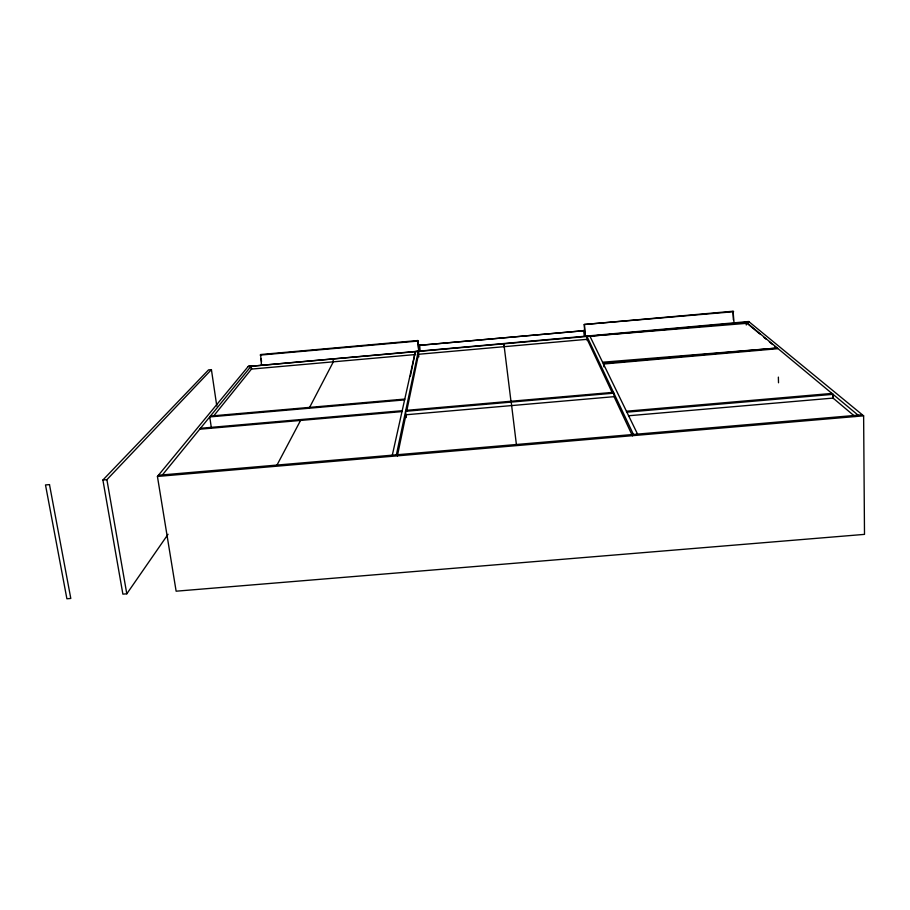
<?xml version="1.0" encoding="UTF-8"?>
<svg xmlns="http://www.w3.org/2000/svg" width="910" height="910" viewBox="0 0 910 910"><rect width="100%" height="100%" fill="white"/><g stroke="black" fill="none" stroke-linecap="round" stroke-linejoin="round"><path stroke-width="1.36" d="M410.364 376.353L415.358 351.533L418.259 351.283L418.827 356.845M397.386 455.978L405.951 414.767L614.079 396.669L632.473 435.879M406.679 411.263L418.52 354.274L587.178 339.316L612.476 393.245M396.385 454.807L418.259 351.283M584.254 330.671L419.521 345.311L584.254 330.671L584.63 336.245M392.312 455.159L415.324 351.67M418.839 352.352L417.804 340.545L260.601 354.536L261.477 364.887M309.082 408.397L333.344 361.816L333.003 358.972M277.004 465.055L300.562 420.443M216.796 406.076L211.416 369.631L208.538 369.881L102.898 480.014L122.884 594.139L126.797 593.82L168.031 534.284M248.18 366.502L748.714 321.514L863.624 415.836L864.5 534.375L176.13 591.193L157.43 476.453L248.18 366.502L749.351 322.038M213.566 416.086L251.444 369.085L415.62 354.525M162.446 474.895L251.171 366.104L251.558 368.914M102.898 480.014L106.902 479.672L211.416 369.631M584.993 335.767L584.231 324.495L733.073 311.231L734.04 322.902M584.231 324.495L733.642 311.709M260.146 355.105L417.679 341.079M248.293 366.355L251.171 366.104M746.28 325.007L746.189 322.174L749.146 321.912M774.683 346.3L776.81 348.075L603.41 363.329L603.921 366.821M603.74 364L777.584 348.723M210.438 416.052L404.779 399.069M404.597 399.888L209.732 416.916L211.393 428.03M200.45 428.291L402.186 410.717M405.758 410.41L613.465 392.324M199.7 429.224L401.992 411.604M626.433 411.218L832.013 393.416M626.888 412.162L833.105 394.326L833.162 398.546M628.514 415.768L833.082 398.091L855.002 416.53M158.431 475.248L862.361 414.789M157.43 476.453L863.624 415.836M589.919 336.177L747.042 323.3L759.804 333.924M602.591 362.226L776.81 348.075M746.189 322.174L858.107 415.165M764.047 337.462L766.174 339.225M769.371 341.887L772.556 344.537M637.557 434.104L589.862 336.052L586.927 336.313L633.428 434.457M106.902 479.672L126.797 593.82M251.058 366.252L251.444 369.085M261.17 358.722L261.557 361.52M511.079 402.174L503.867 343.821L504.106 346.687M516.368 444.285L511.215 402.095M406.247 417.576L405.576 411.297L613.863 393.154L614.079 396.669M419.635 344.753L420.101 350.941M417.804 340.545L418.805 350.384M586.995 336.438L587.212 340.522M584.482 324.995L585.232 336.29M584.004 330.148L584.379 335.813M733.073 311.231L733.369 319.751M778.368 377.104L778.516 382.78M833.025 394.326L833.082 398.091M49.493 484.598L45.5 484.939L66.896 598.769L70.798 598.439L49.493 484.598"/></g></svg>
